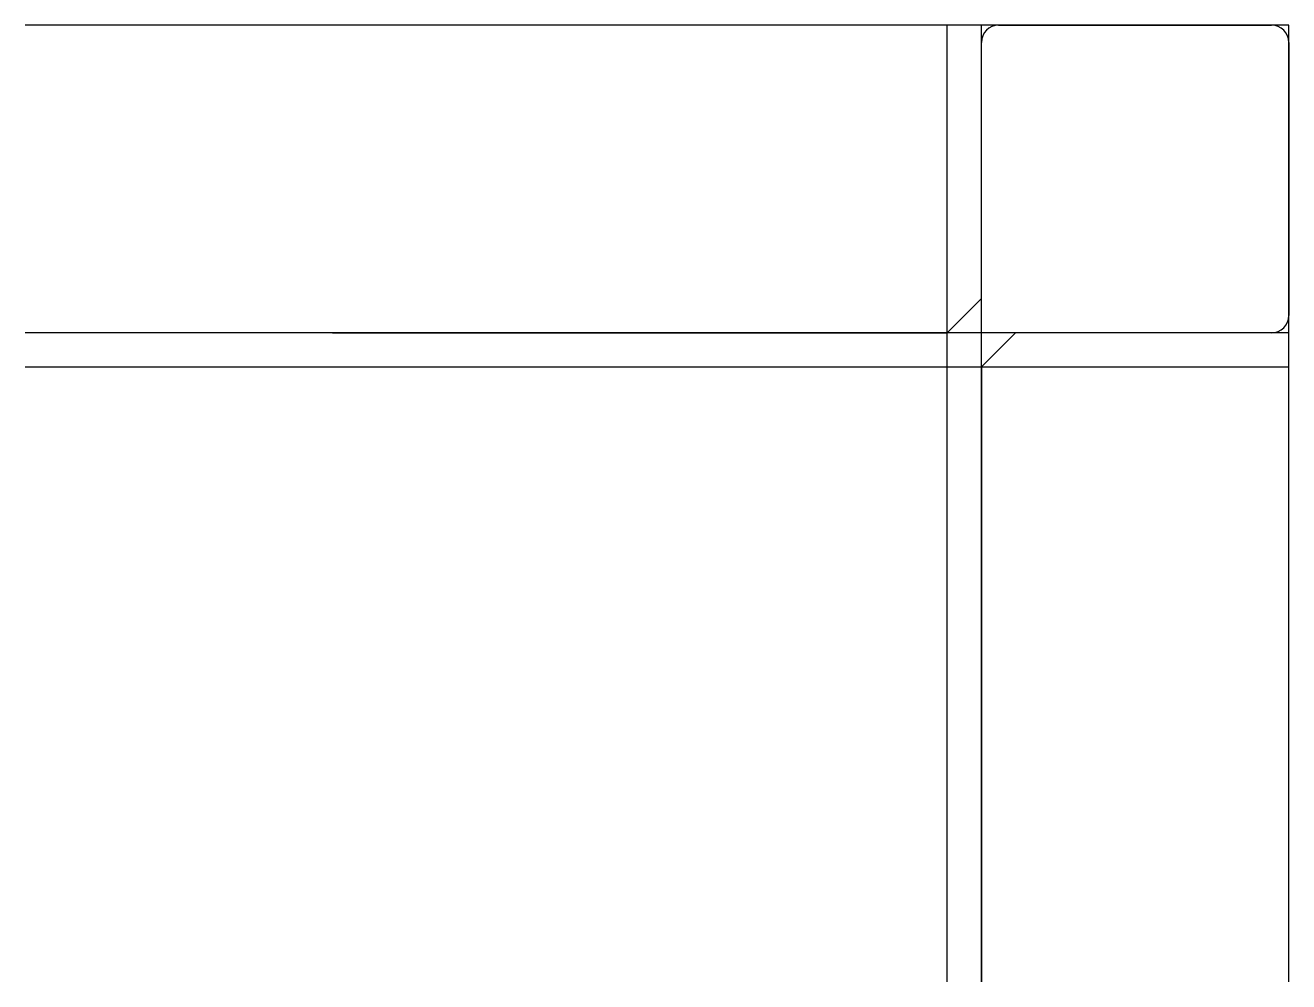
# Model space of a CAD drawing. Extents: x -27 to 10, y -18 to 10.
import ezdxf

# ---------------------------------------------------------------- set-up
doc = ezdxf.new("R2010")
doc.units = 0
doc.layers.get('0').update_dxf_attribs({"linetype": 'CONTINUOUS'})

msp = doc.modelspace()

# ---------------------------------------------------------------- linework, layer by layer
at = {"linetype": 'CONTINUOUS'}
for p, q in [((10, 10), (-27, 10)), ((0, -18), (0, 10)), ((1, -18), (1, 10)), ((1.5, 10), (9.5, 10)), ((10, -18), (10, 10)), ((1, 2), (1, 9.5)), ((10, 9.5), (10, 1.5)), ((0, 1), (1, 2)), ((10, 1), (-27, 1)), ((-18, 1), (0, 1)), ((2, 1), (1, 0)), ((9.5, 1), (2, 1)), ((-27, 0), (10, 0)), ((1, 0), (1, -18))]:
    msp.add_line(p, q, dxfattribs=at)
for centre, start, end in [((1.5, 9.5), 90, 180), ((9.5, 9.5), 0, 90), ((9.5, 1.5), 270, 0)]:
    msp.add_arc(centre, 0.5, start, end, dxfattribs=at)

doc.saveas('drawing.dxf')
